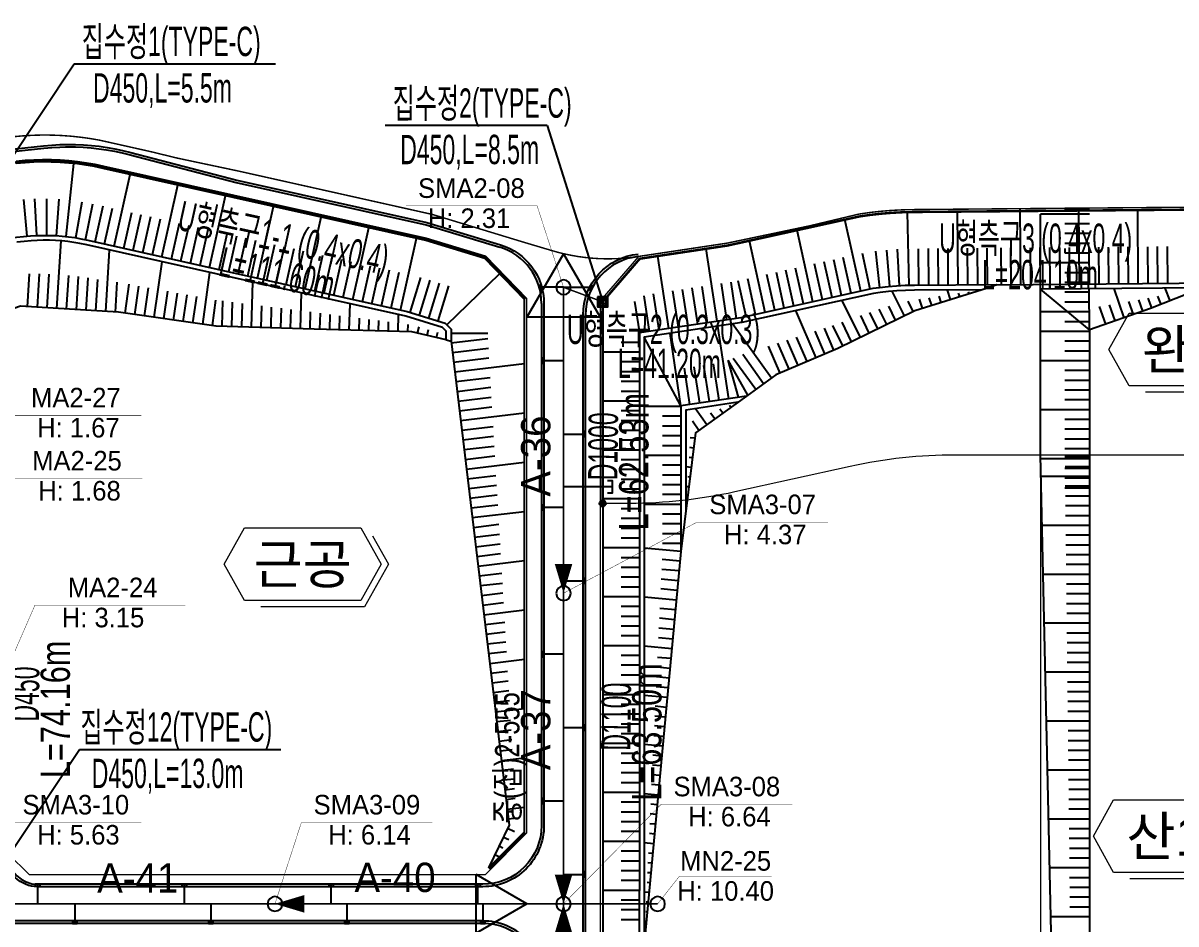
# Model space of a CAD drawing. Extents: x 230860 to 235519, y 342878 to 344985.
# Drawn here: x 232454.9 to 232690.6, y 344217.7 to 344401.9 of the extents above; entities that cross this region are included whole.
import ezdxf
from ezdxf.enums import TextEntityAlignment as Align

# ---------------------------------------------------------------- set-up
doc = ezdxf.new("R2010")
doc.units = 0
doc.linetypes.add('PHANTOM2', pattern=[1.25, 0.625, -0.125, 0.125, -0.125, 0.125, -0.125])
for name, color, linetype in [('##L형측구', 8, 'Continuous'), ('##보도', 3, 'Continuous'), ('#00_구역계_금회 변경(210413)', 1, 'Continuous'), ('CE-SLOP-FILL', 9, 'Continuous'), ('MN info M1', 2, 'Continuous'), ('storm_2호 우수받이', 1, 'Continuous'), ('storm_arrow', 7, 'Continuous'), ('storm_MH', 2, 'Continuous'), ('storm_pipe dia_length', 7, 'Continuous'), ('storm_pipe text', 1, 'Continuous'), ('storm_U형측구', 130, 'Continuous'), ('storm_블록연결관', 1, 'Continuous'), ('storm_집수정', 4, 'Continuous'), ('도로시종점', 1, 'Continuous'), ('맨홀지시선', 7, 'Continuous'), ('블록맨홀', 1, 'Continuous')]:
    doc.layers.add(name, color=color, linetype=linetype)
for name, color, linetype, lineweight in [('00_도로_계획선', 7, 'Continuous', 0), ('0_도로명', 7, 'Continuous', 0), ('0_획지경계선', 8, 'Continuous', 5), ('storm_pipe', 160, 'Continuous', 30), ('블럭명', 7, 'Continuous', 0)]:
    doc.layers.add(name, color=color, linetype=linetype, lineweight=lineweight)
doc.styles.get("Standard").update_dxf_attribs({"font": 'Dotum.TTF'})
doc.styles.add('돋움체', font='DotumChe.TTF')
doc.styles.add('스타일1', font='H2HDRM.TTF')
doc.linetypes.add('XUC', pattern='A,0.4,-0.15,["U <",돋움체,S=0.1,R=0,X=-0.1,Y=-0.05],-0.05', length=0.6)

# ---------------------------------------------------------------- blocks, each defined once
blk = doc.blocks.new('집수정')
at = {"layer": 'storm_집수정', "color": 7}
for p, q in [((244926.13, 275597.31), (244923.78, 275599.12)), ((244925.87, 275599.39), (244924.05, 275597.04))]:
    blk.add_line(p, q, dxfattribs=at)
for points in [[(244924.05, 275597.04), (244926.13, 275597.31), (244925.87, 275599.39), (244923.78, 275599.12)], [(244924.31, 275597.37), (244925.8, 275597.57), (244925.61, 275599.05), (244924.12, 275598.86)]]:
    blk.add_lwpolyline(points, close=True, dxfattribs=at)
blk = doc.blocks.new('1')
at = {"layer": 'storm_MH', "flags": 128}
blk.add_lwpolyline([(-0.75, 0, 1), (0.75, 0, 1)], format="xyb", close=True, dxfattribs=at)

msp = doc.modelspace()

# ---------------------------------------------------------------- hatches: boundary and pattern name
at = {"layer": 'storm_U형측구', "linetype": 'XUC', "ltscale": 22}
h = msp.add_hatch(color=256, dxfattribs=at)
edge = h.paths.add_edge_path()
edge.add_arc((232573.401, 344303.691), 0.644, 0, 360)

# ---------------------------------------------------------------- linework, layer by layer
at = {"layer": '##L형측구'}
for points in [[(232384.809, 344368.839), (232459.086, 344376.788), (232460.788, 344376.942), (232462.405, 344377.035), (232463.549, 344377.062), (232464.023, 344377.074), (232465.64, 344377.06), (232467.258, 344376.992), (232468.873, 344376.872), (232470.48, 344376.698), (232472.083, 344376.471), (232473.68, 344376.191), (232475.262, 344375.86), (232476.92, 344375.454), (232498.614, 344369.775), (232537.455, 344361.094), (232552.522, 344356.535, -0.3305365), (232561.401, 344344.571), (232561.401, 344237.845, -0.4142136), (232548.901, 344225.345), (232457.901, 344225.345, -0.4142136), (232451.401, 344231.845)], [(232915.426, 344112.708, -0.3811646), (232914.251, 344108.199), (232913.091, 344107.427, -0.3178372), (232909.051, 344107.54, 0.3757819), (232889.022, 344106.028, -0.2012258), (232877.252, 344101.091), (232864.815, 344101.091), (232849.526, 344099.341), (232621.29, 344099.341), (232606.036, 344101.091), (232601.651, 344101.091, -0.4142136), (232571.151, 344131.591), (232571.151, 344135.975), (232569.401, 344151.229), (232569.401, 344342.217, -0.3855372), (232580.667, 344354.656, -0.3855372)]]:
    msp.add_lwpolyline(points, format="xyb", dxfattribs=at)
msp.add_lwpolyline([(232531.151, 344102.341, 0.4142136), (232559.651, 344130.841), (232559.651, 344135.975), (232561.401, 344151.229), (232561.401, 344205.845, 0.4142136), (232548.901, 344218.345), (232270.911, 344218.345, 0.4142136), (232258.411, 344205.845), (232258.411, 344117.841, 0.4142136), (232273.911, 344102.341)], format="xyb", close=True, dxfattribs=at)
at = {"layer": '##보도', "color": 8}
for points in [[(232384.867, 344368.342), (232459.136, 344376.291), (232460.825, 344376.443), (232462.425, 344376.535), (232463.561, 344376.562), (232464.027, 344376.574), (232465.628, 344376.56), (232467.229, 344376.493), (232468.827, 344376.374), (232470.418, 344376.201), (232472.005, 344375.977), (232473.585, 344375.7), (232475.152, 344375.372), (232476.797, 344374.969), (232498.496, 344369.289), (232537.328, 344360.611), (232552.377, 344356.056)], [(232569.901, 344151.258), (232569.901, 344342.217)]]:
    msp.add_lwpolyline(points, dxfattribs=at)
for points in [[(232560.901, 344344.571, 0.3305365), (232552.377, 344356.056)], [(232580.716, 344354.158, 0.3855372), (232569.901, 344342.217)], [(232560.901, 344344.571), (232560.901, 344237.845, -0.4142136), (232548.901, 344225.845), (232457.901, 344225.845)], [(232560.901, 344151.258), (232560.901, 344205.845, 0.4142136), (232548.901, 344217.845), (232270.911, 344217.845, 0.4142136), (232258.911, 344205.845), (232258.911, 344117.841, 0.4142136), (232273.911, 344102.841), (232531.151, 344102.841)]]:
    msp.add_lwpolyline(points, format="xyb", dxfattribs=at)
msp.add_arc((232457.901, 344231.845), 6, 180, 270, dxfattribs=at)
at = {"layer": '#00_구역계_금회 변경(210413)', "linetype": 'PHANTOM2', "ltscale": 20, "const_width": 0.3, "flags": 128}
msp.add_lwpolyline([(232023.898, 344289.364), (232030.531, 344289.026), (232043.601, 344288.138), (232080.14, 344285.346), (232097.92, 344284.293), (232117.754, 344282.993), (232125.614, 344282.399), (232137.55, 344281.631), (232157.734, 344280.228), (232177.728, 344278.951), (232198.023, 344277.905), (232218.42, 344278.857), (232233.264, 344282.106), (232245.282, 344286.376), (232249.795, 344288.107), (232254.246, 344289.994), (232258.628, 344292.034), (232262.937, 344294.225), (232267.168, 344296.565), (232271.314, 344299.05), (232275.372, 344301.678), (232279.336, 344304.445), (232283.201, 344307.347), (232286.964, 344310.383), (232290.618, 344313.547), (232294.161, 344316.836), (232297.587, 344320.246), (232313.67, 344336.818), (232316.517, 344339.652), (232319.461, 344342.385), (232322.497, 344345.015), (232325.623, 344347.537), (232328.835, 344349.95), (232332.128, 344352.249), (232335.499, 344354.434), (232338.943, 344356.5), (232342.458, 344358.445), (232346.037, 344360.267), (232349.678, 344361.964), (232353.376, 344363.533), (232357.125, 344364.974), (232360.922, 344366.284), (232364.763, 344367.461), (232368.642, 344368.504), (232372.554, 344369.412), (232376.496, 344370.184), (232380.463, 344370.818), (232384.449, 344371.315), (232452.997, 344378.651), (232454.948, 344378.828), (232456.904, 344378.941), (232458.862, 344378.99), (232460.821, 344378.975), (232462.779, 344378.896), (232464.733, 344378.753), (232466.681, 344378.546), (232468.621, 344378.276), (232470.552, 344377.943), (232479.652, 344375.902), (232481.041, 344375.59), (232483.596, 344374.968), (232486.45, 344374.273), (232495.009, 344372.461), (232499.081, 344371.599), (232538.644, 344362.748), (232557.298, 344357.07), (232563.106, 344355.345), (232564.403, 344354.983), (232565.712, 344354.665), (232567.03, 344354.392), (232568.357, 344354.162), (232569.691, 344353.978), (232571.031, 344353.839), (232572.374, 344353.745), (232573.72, 344353.696), (232575.067, 344353.693), (232576.413, 344353.734), (232577.757, 344353.822), (232579.097, 344353.954), (232580.432, 344354.131), (232598.835, 344356.893), (232598.835, 344356.893), (232615.69, 344360.429), (232622.221, 344361.986), (232625.865, 344362.855), (232625.865, 344362.855), (232628.057, 344363.164), (232630.257, 344363.409), (232632.463, 344363.589), (232634.674, 344363.704), (232636.887, 344363.755), (232727.023, 344364.533), (232729.387, 344364.517), (232731.749, 344364.427), (232751.97, 344362.95), (232759.941, 344362.231), (232763.82, 344361.752), (232765.63, 344361.529), (232770.755, 344360.805), (232775.792, 344360.018), (232783.656, 344358.526), (232791.466, 344356.778), (232799.216, 344354.778), (232806.896, 344352.526), (232814.499, 344350.026), (232822.017, 344347.28), (232829.441, 344344.291), (232836.764, 344341.061), (232843.979, 344337.596), (232889.108, 344314.57), (232889.481, 344309.391), (232881.341, 344266.254), (232877.499, 344246.611), (232874.945, 344232.517), (232874.271, 344218.268), (232875.134, 344209.776), (232882.429, 344185.035), (232895.612, 344149.82), (232922.066, 344102.477), (232926.514, 344094.161), (232980.514, 344014.161), (233008.876, 343976.936), (233012.741, 343966.88), (233016.145, 343887.735), (233019.822, 343868.381), (233044.8, 343774.592), (233048.514, 343693.67), (233049.441, 343688.235), (233067.194, 343632.173), (233067.437, 343629.126), (233063.809, 343533.354), (233064.439, 343522.175), (233066.65, 343513.19), (233069.773, 343505.386), (233076.074, 343497.513), (233086.501, 343489.662), (233097.943, 343482.445), (233107.682, 343477.119), (233111.504, 343458.117), (233108.754, 343456.627), (233108.754, 343456.627), (233101.78, 343447.36), (233096.55, 343445.52), (233091.07, 343439.83), (233084.14, 343428.36), (233080.25, 343421.92), (233079.96, 343405.11), (233076.11, 343391.99), (233061.15, 343374.45), (233058.66, 343365.76), (233054.631, 343358.506), (233052.7, 343355.03), (233049.51, 343341.3), (233049.77, 343339.48), (233030.245, 343335.193), (232974.33, 343277.97), (232971.95, 343277.48), (232966.13, 343276.28), (232965.81, 343276.07), (232937.137, 343257.61), (232818.11, 343134.97), (232811.86, 343128.78), (232723.615, 343039.09), (232720.48, 343029.84), (232714.93, 343028.2), (232708.85, 343027.68), (232702.89, 343025.34), (232684.48, 343022.24), (232675.86, 343014.96), (232656.64, 343016.47), (232650.39, 343016.96), (232638.289, 343018.529), (232634.217, 343019.058), (232632.486, 343019.083), (232506.755, 343150.979), (232371.045, 343280.518), (232230.117, 343412.802), (232224.857, 343417.715), (232195.632, 343445.009), (232179.037, 343460.762), (232168.555, 343473.181), (232153.897, 343495.289), (232142.471, 343517.128), (232140.188, 343522.455), (232136.055, 343538.551), (232135.467, 343554.863), (232135.387, 343561.34), (232135.248, 343572.67), (232136.365, 343598.107), (232151.049, 343812.635), (232150.562, 343932.138), (232150.55, 343933.659), (232150.434, 343938.657), (232150.199, 343943.652), (232149.845, 343948.639), (232149.373, 343953.617), (232148.782, 343958.582), (232148.073, 343963.531), (232147.246, 343968.462), (232146.302, 343973.373), (232145.242, 343978.259), (232144.066, 343983.118), (232142.774, 343987.949), (232141.367, 343992.747), (232139.847, 343997.51), (232138.214, 344002.236), (232136.469, 344006.921), (232134.612, 344011.564), (232132.646, 344016.161), (232130.571, 344020.71), (232128.388, 344025.208), (232126.099, 344029.654), (232123.704, 344034.043), (232121.206, 344038.374), (232118.605, 344042.644), (232115.903, 344046.851), (232091.852, 344083.341), (232067.899, 344083.341), (232034.824, 344133.522), (232018.39, 344158.455), (232018.044, 344158.981), (232015.314, 344163.17), (232012.618, 344167.381), (232009.957, 344171.614), (232007.331, 344175.868), (232004.739, 344180.144), (232002.183, 344184.442), (231999.662, 344188.759), (231997.177, 344193.098), (231994.727, 344197.457), (231992.313, 344201.835), (231989.935, 344206.234), (231988.663, 344208.633), (231980.325, 344221.579), (231979.44, 344223.353), (231977.24, 344227.856), (231975.075, 344232.377), (231972.948, 344236.916), (231970.858, 344241.471), (231968.806, 344246.044), (231966.791, 344250.634), (231964.813, 344255.24), (231962.874, 344259.861), (231960.973, 344264.499), (231959.109, 344269.152), (231957.284, 344273.821), (231955.497, 344278.503), (231955.072, 344279.647), (231953.749, 344283.201), (231952.039, 344287.912), (231951.662, 344288.978), (231952.635, 344288.989), (231960.846, 344288.871), (231961.863, 344288.878), (231968.729, 344288.926), (231974.518, 344289.119), (231985.163, 344289.397), (231990.881, 344289.479), (232002.63, 344289.477), (232002.63, 344289.477), (232010.957, 344289.395), (232021.545, 344289.37)], close=True, dxfattribs=at)
at = {"layer": '00_도로_계획선', "linetype": 'Continuous'}
for points in [[(232549.549, 344354.205), (232537.367, 344357.918), (232497.99, 344366.719), (232471.419, 344372.659), (232469.621, 344373.03), (232467.851, 344373.335), (232466.072, 344373.583), (232464.286, 344373.772), (232462.496, 344373.903), (232460.701, 344373.976), (232458.905, 344373.99), (232457.111, 344373.945), (232455.318, 344373.841), (232453.489, 344373.675)], [(232580.731, 344354.176), (232598.835, 344356.893), (232598.835, 344356.893), (232615.69, 344360.429), (232622.221, 344361.986), (232625.865, 344362.855), (232625.865, 344362.855), (232628.057, 344363.164), (232630.257, 344363.409), (232632.463, 344363.589), (232634.674, 344363.704), (232636.887, 344363.755), (232727.023, 344364.533)], [(232549.549, 344354.205), (232557.901, 344345.588)], [(232557.901, 344236.33), (232557.901, 344345.588)], [(232572.901, 344345.083), (232572.901, 344303.691)], [(232572.901, 344303.731), (232572.901, 344239.952)], [(232572.901, 344239.952), (232572.901, 344151.429)], [(232557.901, 344236.33), (232549.416, 344227.845)], [(232451.901, 344232.088), (232456.144, 344227.845)], [(232456.144, 344227.845), (232549.416, 344227.845)]]:
    msp.add_lwpolyline(points, dxfattribs=at)
at = {"layer": '00_도로_계획선'}
msp.add_lwpolyline([(232580.731, 344354.176), (232572.901, 344345.083)], dxfattribs=at)
at = {"layer": '00_도로_계획선', "linetype": 'Continuous'}
msp.add_lwpolyline([(232816.937, 344285.158), (232777.47, 344304.447, 0.1141421), (232737.951, 344313.587), (232645.532, 344313.587, 0.0543268), (232623.992, 344311.24), (232600.41, 344306.039, -0.0543268), (232578.871, 344303.691), (232572.901, 344303.691)], format="xyb", dxfattribs=at)
at = {"layer": '0_획지경계선'}
msp.add_lwpolyline([(232662.901, 344313.587), (232662.901, 344102.841)], dxfattribs=at)
at = {"layer": 'CE-SLOP-FILL', "color": 8}
for p, q in [((232463.734, 344358.244), (232465.32, 344373.16)), ((232473.538, 344356.302), (232476.81, 344370.941)), ((232483.297, 344354.121), (232486.569, 344368.76)), ((232455.749, 344358.317), (232455.072, 344365.786)), ((232457.744, 344358.455), (232457.312, 344365.943)), ((232459.744, 344358.483), (232459.801, 344365.982)), ((232461.742, 344358.417), (232462.29, 344365.897)), ((232465.716, 344357.974), (232466.99, 344365.365)), ((232493.056, 344351.94), (232496.329, 344366.579)), ((232467.681, 344357.603), (232469.197, 344364.948)), ((232469.634, 344357.175), (232471.27, 344364.494)), ((232471.586, 344356.739), (232473.222, 344364.058)), ((232475.49, 344355.866), (232477.126, 344363.186)), ((232502.816, 344349.758), (232506.088, 344364.397)), ((232636.061, 344348.232), (232635.716, 344363.228)), ((232646.061, 344348.334), (232645.931, 344363.333)), ((232658.902, 344348.444), (232658.768, 344363.944)), ((232672.901, 344363.98), (232667.901, 344363.98)), ((232670.901, 344348.548), (232670.767, 344364.047)), ((232682.901, 344348.652), (232682.771, 344363.651)), ((232477.442, 344355.43), (232479.078, 344362.749)), ((232479.394, 344354.994), (232481.03, 344362.313)), ((232481.345, 344354.557), (232482.981, 344361.877)), ((232485.249, 344353.685), (232486.885, 344361.004)), ((232512.575, 344347.577), (232515.847, 344362.216)), ((232626.153, 344347.046), (232622.923, 344361.694)), ((232672.901, 344362.841), (232662.901, 344362.841)), ((232672.901, 344360.841), (232667.901, 344360.841)), ((232487.201, 344353.249), (232488.837, 344360.568)), ((232489.153, 344352.812), (232490.789, 344360.132)), ((232491.105, 344352.376), (232492.741, 344359.695)), ((232495.008, 344351.503), (232496.644, 344358.823)), ((232496.96, 344351.067), (232498.596, 344358.387)), ((232522.334, 344345.396), (232525.606, 344360.034)), ((232616.388, 344344.892), (232613.157, 344359.54)), ((232672.901, 344358.841), (232667.901, 344358.841)), ((232461.826, 344343.537), (232462.677, 344357.346)), ((232498.912, 344350.631), (232500.548, 344357.95)), ((232500.864, 344350.195), (232502.5, 344357.514)), ((232504.768, 344349.322), (232506.404, 344356.641)), ((232506.719, 344348.886), (232508.355, 344356.205)), ((232532.093, 344343.214), (232535.365, 344357.853)), ((232606.623, 344342.738), (232603.392, 344357.386)), ((232652.06, 344348.385), (232651.996, 344355.885)), ((232654.902, 344348.41), (232654.837, 344355.91)), ((232656.902, 344348.427), (232656.837, 344355.927)), ((232660.901, 344348.462), (232660.837, 344355.961)), ((232662.901, 344348.479), (232662.837, 344355.979)), ((232664.901, 344348.496), (232664.837, 344355.996)), ((232666.901, 344348.513), (232666.837, 344356.013)), ((232672.901, 344356.841), (232667.901, 344356.841)), ((232668.901, 344348.531), (232668.836, 344356.03)), ((232672.901, 344348.565), (232672.836, 344356.065)), ((232674.901, 344348.583), (232674.836, 344356.082)), ((232676.901, 344348.6), (232676.836, 344356.1)), ((232678.901, 344348.617), (232678.836, 344356.117)), ((232680.901, 344348.634), (232680.836, 344356.134)), ((232684.901, 344348.669), (232684.836, 344356.169)), ((232686.901, 344348.686), (232686.836, 344356.186)), ((232688.9, 344348.703), (232688.836, 344356.203)), ((232471.807, 344342.922), (232472.582, 344355.491)), ((232508.671, 344348.45), (232510.307, 344355.769)), ((232510.623, 344348.013), (232512.259, 344355.333)), ((232514.527, 344347.141), (232516.163, 344354.46)), ((232516.479, 344346.704), (232518.115, 344354.024)), ((232518.43, 344346.268), (232520.066, 344353.587)), ((232586.907, 344339.429), (232584.681, 344354.263)), ((232596.797, 344340.913), (232594.57, 344355.747)), ((232624.2, 344346.615), (232622.585, 344353.939)), ((232628.106, 344347.477), (232626.491, 344354.801)), ((232630.08, 344347.793), (232629.25, 344355.247)), ((232632.069, 344348.005), (232631.459, 344355.48)), ((232634.063, 344348.151), (232633.674, 344355.641)), ((232638.061, 344348.265), (232637.996, 344355.764)), ((232640.061, 344348.282), (232639.996, 344355.782)), ((232642.061, 344348.299), (232641.996, 344355.799)), ((232644.061, 344348.316), (232643.996, 344355.816)), ((232648.061, 344348.351), (232647.996, 344355.851)), ((232650.061, 344348.368), (232649.996, 344355.868)), ((232672.901, 344354.841), (232667.901, 344354.841)), ((232481.73, 344341.732), (232483.327, 344353.09)), ((232520.382, 344345.832), (232522.018, 344353.151)), ((232524.286, 344344.959), (232525.922, 344352.279)), ((232526.238, 344344.523), (232527.874, 344351.842)), ((232528.19, 344344.087), (232529.826, 344351.406)), ((232612.482, 344344.031), (232610.867, 344351.355)), ((232614.435, 344344.461), (232612.82, 344351.785)), ((232618.341, 344345.323), (232616.726, 344352.647)), ((232620.294, 344345.754), (232618.679, 344353.078)), ((232622.247, 344346.184), (232620.632, 344353.508)), ((232672.901, 344352.841), (232662.901, 344352.841)), ((232455.838, 344343.906), (232456.253, 344350.649)), ((232457.834, 344343.783), (232458.256, 344350.631)), ((232459.83, 344343.66), (232460.255, 344350.562)), ((232463.822, 344343.414), (232464.245, 344350.267)), ((232465.819, 344343.291), (232466.235, 344350.043)), ((232467.815, 344343.168), (232468.222, 344349.772)), ((232469.811, 344343.045), (232470.208, 344349.489)), ((232473.804, 344342.799), (232474.181, 344348.924)), ((232491.633, 344340.34), (232493.118, 344350.901)), ((232501.602, 344339.732), (232501.881, 344348.943)), ((232530.141, 344343.65), (232531.777, 344350.97)), ((232534.032, 344342.73), (232536.219, 344349.904)), ((232535.946, 344342.147), (232538.132, 344349.321)), ((232541.554, 344340.183), (232552.324, 344350.623)), ((232600.752, 344341.507), (232599.639, 344348.924)), ((232602.717, 344341.877), (232601.101, 344349.201)), ((232604.67, 344342.307), (232603.054, 344349.631)), ((232608.576, 344343.169), (232606.96, 344350.493)), ((232610.529, 344343.6), (232608.914, 344350.924)), ((232672.901, 344350.841), (232667.901, 344350.841)), ((232672.901, 344348.841), (232667.901, 344348.841)), ((232475.789, 344342.568), (232476.621, 344348.485)), ((232477.769, 344342.289), (232478.59, 344348.127)), ((232479.75, 344342.011), (232480.56, 344347.769)), ((232483.711, 344341.454), (232484.498, 344347.053)), ((232485.691, 344341.175), (232486.468, 344346.695)), ((232511.598, 344339.43), (232511.818, 344346.721)), ((232537.859, 344341.564), (232540.045, 344348.738)), ((232539.772, 344340.981), (232541.958, 344348.155)), ((232584.93, 344339.132), (232583.816, 344346.549)), ((232588.885, 344339.726), (232587.772, 344347.143)), ((232590.863, 344340.023), (232589.75, 344347.44)), ((232592.841, 344340.32), (232591.728, 344347.737)), ((232594.819, 344340.617), (232593.706, 344348.034)), ((232598.775, 344341.21), (232597.661, 344348.627)), ((232635.069, 344342.044), (232632.613, 344347.046)), ((232644.48, 344345.363), (232643.87, 344347.315)), ((232646.389, 344345.959), (232646.174, 344346.646)), ((232648.298, 344346.555), (232648.174, 344346.953)), ((232650.207, 344347.151), (232650.173, 344347.26)), ((232672.901, 344346.841), (232667.901, 344346.841)), ((232680.023, 344341.659), (232677.959, 344347.609)), ((232689.407, 344345.109), (232688.383, 344347.699)), ((232487.672, 344340.897), (232488.437, 344346.337)), ((232489.652, 344340.618), (232490.406, 344345.979)), ((232493.613, 344340.061), (232494.345, 344345.263)), ((232495.605, 344339.913), (232495.762, 344345.094)), ((232497.604, 344339.853), (232497.755, 344344.842)), ((232499.603, 344339.792), (232499.748, 344344.59)), ((232521.593, 344339.13), (232521.753, 344344.501)), ((232580.974, 344338.539), (232580.006, 344344.991)), ((232582.952, 344338.836), (232581.856, 344346.139)), ((232626.093, 344337.637), (232622.384, 344345.191)), ((232636.864, 344342.925), (232635.818, 344345.056)), ((232638.753, 344343.574), (232638.177, 344345.417)), ((232640.662, 344344.17), (232640.176, 344345.724)), ((232642.571, 344344.767), (232642.176, 344346.032)), ((232672.901, 344344.841), (232667.901, 344344.841)), ((232678.134, 344341.004), (232676.991, 344344.297)), ((232681.913, 344342.315), (232680.991, 344344.971)), ((232683.803, 344342.97), (232682.992, 344345.308)), ((232685.687, 344343.638), (232684.891, 344345.65)), ((232687.547, 344344.374), (232686.893, 344346.027)), ((232503.601, 344339.671), (232503.735, 344344.085)), ((232505.601, 344339.611), (232505.728, 344343.833)), ((232507.6, 344339.55), (232507.721, 344343.58)), ((232509.599, 344339.49), (232509.715, 344343.328)), ((232513.597, 344339.369), (232513.701, 344342.823)), ((232515.596, 344339.309), (232515.693, 344342.571)), ((232517.595, 344339.25), (232517.687, 344342.319)), ((232519.594, 344339.19), (232519.68, 344342.067)), ((232531.589, 344338.832), (232531.692, 344342.279)), ((232617.01, 344333.462), (232612.897, 344343.098)), ((232627.888, 344338.518), (232626.141, 344342.076)), ((232629.683, 344339.4), (232628.044, 344342.739)), ((232631.479, 344340.281), (232629.947, 344343.401)), ((232633.274, 344341.163), (232631.882, 344343.998)), ((232672.901, 344342.841), (232662.901, 344342.841)), ((232676.244, 344340.348), (232674.991, 344343.96)), ((232523.592, 344339.071), (232523.667, 344341.564)), ((232525.592, 344339.011), (232525.66, 344341.312)), ((232527.591, 344338.952), (232527.653, 344341.06)), ((232529.59, 344338.892), (232529.647, 344340.808)), ((232533.588, 344338.773), (232533.633, 344340.283)), ((232535.557, 344338.482), (232535.854, 344339.76)), ((232599.164, 344325.09), (232596.937, 344339.923)), ((232607.932, 344329.324), (232599.962, 344340.377)), ((232620.689, 344335.032), (232618.78, 344339.504)), ((232622.502, 344335.874), (232620.433, 344340.089)), ((232624.297, 344336.756), (232622.336, 344340.751)), ((232672.901, 344340.841), (232667.901, 344340.841)), ((232537.505, 344338.029), (232537.787, 344339.242)), ((232539.453, 344337.576), (232539.72, 344338.723)), ((232542.401, 344338.526), (232549.901, 344338.526)), ((232542.444, 344336.529), (232549.923, 344337.427)), ((232589.401, 344323.624), (232587.175, 344338.458)), ((232613.331, 344331.892), (232611.126, 344337.057)), ((232615.17, 344332.677), (232613.04, 344337.668)), ((232618.849, 344334.247), (232616.867, 344338.892)), ((232672.901, 344338.841), (232662.901, 344338.841)), ((232672.901, 344338.841), (232667.901, 344338.841)), ((232672.901, 344339.188), (232672.901, 344106.363)), ((232542.683, 344334.543), (232550.042, 344335.427)), ((232580.901, 344336.601), (232577.151, 344336.601)), ((232609.652, 344330.322), (232607.3, 344335.833)), ((232611.491, 344331.107), (232609.213, 344336.445)), ((232672.901, 344336.841), (232667.901, 344336.841)), ((232672.901, 344334.841), (232667.901, 344334.841)), ((232542.921, 344332.557), (232550.161, 344333.427)), ((232580.901, 344334.601), (232573.401, 344334.601)), ((232580.901, 344332.601), (232577.151, 344332.601)), ((232603.066, 344325.815), (232599.082, 344332.942)), ((232601.141, 344325.386), (232599.082, 344332.942)), ((232604.688, 344326.985), (232600.1, 344333.347)), ((232606.31, 344328.154), (232602.024, 344334.099)), ((232672.901, 344332.841), (232662.901, 344332.841)), ((232543.16, 344330.572), (232557.401, 344332.282)), ((232580.901, 344330.601), (232577.151, 344330.601)), ((232591.252, 344323.902), (232590.139, 344331.319)), ((232593.23, 344324.199), (232592.117, 344331.616)), ((232595.208, 344324.496), (232594.095, 344331.913)), ((232597.186, 344324.793), (232596.072, 344332.21)), ((232672.901, 344330.841), (232667.901, 344330.841)), ((232543.398, 344328.586), (232550.4, 344329.427)), ((232580.901, 344328.601), (232577.151, 344328.601)), ((232672.901, 344328.841), (232667.901, 344328.841)), ((232543.637, 344326.6), (232550.519, 344327.427)), ((232543.875, 344324.615), (232550.638, 344325.427)), ((232580.901, 344326.601), (232577.151, 344326.601)), ((232672.901, 344326.841), (232667.901, 344326.841)), ((232544.113, 344322.629), (232550.757, 344323.427)), ((232580.901, 344324.601), (232573.401, 344324.601)), ((232589.401, 344323.496), (232581.901, 344323.496)), ((232594.709, 344319.79), (232592.354, 344323.056)), ((232597.954, 344322.129), (232597.379, 344322.927)), ((232599.576, 344323.299), (232599.302, 344323.679)), ((232672.901, 344324.841), (232667.901, 344324.841)), ((232544.352, 344320.643), (232557.401, 344322.21)), ((232580.901, 344322.601), (232577.151, 344322.601)), ((232580.901, 344320.601), (232577.151, 344320.601)), ((232589.401, 344321.496), (232585.651, 344321.496)), ((232596.332, 344320.96), (232595.455, 344322.175)), ((232672.901, 344322.841), (232662.901, 344322.841)), ((232672.901, 344320.841), (232667.901, 344320.841)), ((232544.59, 344318.657), (232550.996, 344319.426)), ((232580.901, 344318.601), (232577.151, 344318.601)), ((232589.401, 344319.496), (232585.651, 344319.496)), ((232593.087, 344318.62), (232591.744, 344320.483)), ((232672.901, 344318.841), (232667.901, 344318.841)), ((232544.829, 344316.672), (232551.115, 344317.426)), ((232580.901, 344316.601), (232577.151, 344316.601)), ((232589.401, 344317.496), (232585.651, 344317.496)), ((232592.221, 344317.004), (232591.311, 344317.115)), ((232672.901, 344316.841), (232667.901, 344316.841)), ((232545.067, 344314.686), (232551.234, 344315.426)), ((232580.901, 344314.601), (232573.401, 344314.601)), ((232589.401, 344313.496), (232581.901, 344313.496)), ((232589.401, 344315.496), (232585.651, 344315.496)), ((232591.979, 344315.018), (232591.19, 344315.114)), ((232672.901, 344314.841), (232667.901, 344314.841)), ((232545.306, 344312.7), (232551.353, 344313.426)), ((232545.544, 344310.714), (232557.401, 344312.138)), ((232580.901, 344312.601), (232577.151, 344312.601)), ((232589.401, 344311.496), (232585.651, 344311.496)), ((232591.495, 344311.048), (232590.401, 344311.181)), ((232591.737, 344313.033), (232591.069, 344313.114)), ((232672.901, 344312.841), (232662.901, 344312.841)), ((232672.901, 344313.188), (232667.905, 344313.188)), ((232672.901, 344311.188), (232667.928, 344311.188)), ((232545.783, 344308.729), (232551.592, 344309.426)), ((232580.901, 344310.601), (232577.151, 344310.601)), ((232589.401, 344309.496), (232585.651, 344309.496)), ((232591.253, 344309.062), (232590.827, 344309.114)), ((232672.901, 344309.188), (232662.999, 344309.188)), ((232672.901, 344310.841), (232667.901, 344310.841)), ((232672.901, 344308.841), (232667.901, 344308.841)), ((232546.021, 344306.743), (232551.711, 344307.426)), ((232580.901, 344308.601), (232577.151, 344308.601)), ((232580.901, 344306.601), (232577.151, 344306.601)), ((232589.401, 344307.496), (232585.651, 344307.496)), ((232591.011, 344307.077), (232590.706, 344307.114)), ((232672.901, 344306.841), (232667.901, 344306.841)), ((232672.901, 344307.188), (232667.972, 344307.188)), ((232546.259, 344304.757), (232551.83, 344305.426)), ((232580.901, 344304.601), (232573.401, 344304.601)), ((232589.401, 344305.496), (232585.651, 344305.496)), ((232590.769, 344305.092), (232590.585, 344305.114)), ((232672.901, 344305.188), (232667.995, 344305.188)), ((232546.498, 344302.771), (232551.949, 344303.426)), ((232546.736, 344300.786), (232557.401, 344302.066)), ((232580.901, 344302.601), (232577.151, 344302.601)), ((232589.401, 344303.496), (232581.901, 344303.496)), ((232590.527, 344303.106), (232590.464, 344303.114)), ((232672.901, 344303.188), (232668.017, 344303.188)), ((232546.975, 344298.8), (232552.188, 344299.426)), ((232580.901, 344300.601), (232577.151, 344300.601)), ((232589.401, 344301.496), (232585.651, 344301.496)), ((232589.401, 344299.496), (232585.651, 344299.496)), ((232672.901, 344301.188), (232668.039, 344301.188)), ((232547.213, 344296.814), (232552.307, 344297.426)), ((232580.901, 344298.601), (232577.151, 344298.601)), ((232589.401, 344297.496), (232585.651, 344297.496)), ((232672.901, 344299.188), (232663.222, 344299.188)), ((232672.901, 344297.188), (232668.084, 344297.188)), ((232547.452, 344294.829), (232552.426, 344295.426)), ((232580.901, 344296.601), (232577.151, 344296.601)), ((232589.401, 344295.496), (232585.651, 344295.496)), ((232672.901, 344295.188), (232668.106, 344295.188)), ((232547.69, 344292.843), (232552.546, 344293.426)), ((232580.901, 344294.601), (232573.401, 344294.601)), ((232580.901, 344292.601), (232577.151, 344292.601)), ((232589.401, 344293.868), (232581.901, 344294.572)), ((232672.901, 344293.188), (232668.129, 344293.188)), ((232547.928, 344290.857), (232557.401, 344291.994)), ((232580.901, 344290.601), (232577.151, 344290.601)), ((232589.027, 344289.885), (232585.464, 344290.22)), ((232589.214, 344291.877), (232585.558, 344292.22)), ((232672.901, 344291.188), (232668.151, 344291.188)), ((232548.167, 344288.871), (232552.784, 344289.426)), ((232580.901, 344288.601), (232577.151, 344288.601)), ((232588.84, 344287.894), (232585.371, 344288.22)), ((232672.901, 344289.188), (232663.445, 344289.188)), ((232548.405, 344286.886), (232552.903, 344287.426)), ((232548.644, 344284.9), (232553.022, 344285.426)), ((232580.901, 344286.601), (232577.151, 344286.601)), ((232588.653, 344285.903), (232585.277, 344286.22)), ((232672.901, 344287.188), (232668.195, 344287.188)), ((232672.901, 344285.188), (232668.218, 344285.188)), ((232548.882, 344282.914), (232553.142, 344283.426)), ((232580.901, 344284.601), (232573.401, 344284.601)), ((232588.466, 344283.912), (232581.901, 344284.528)), ((232672.901, 344283.188), (232668.24, 344283.188)), ((232549.121, 344280.928), (232557.401, 344281.923)), ((232580.901, 344282.601), (232577.151, 344282.601)), ((232580.901, 344280.601), (232577.151, 344280.601)), ((232588.279, 344281.92), (232585.09, 344282.22)), ((232672.901, 344281.188), (232668.262, 344281.188)), ((232549.359, 344278.943), (232553.38, 344279.425)), ((232580.901, 344278.601), (232577.151, 344278.601)), ((232587.906, 344277.938), (232584.903, 344278.22)), ((232588.093, 344279.929), (232584.997, 344280.22)), ((232672.901, 344279.188), (232663.668, 344279.188)), ((232549.598, 344276.957), (232553.499, 344277.425)), ((232580.901, 344276.601), (232577.151, 344276.601)), ((232587.719, 344275.947), (232584.81, 344276.22)), ((232672.901, 344277.188), (232668.307, 344277.188)), ((232549.836, 344274.971), (232553.618, 344275.425)), ((232550.074, 344272.985), (232553.738, 344273.425)), ((232580.901, 344274.601), (232573.401, 344274.601)), ((232587.532, 344273.956), (232581.901, 344274.484)), ((232672.901, 344275.188), (232668.329, 344275.188)), ((232550.313, 344271), (232557.401, 344271.851)), ((232580.901, 344272.601), (232577.151, 344272.601)), ((232587.345, 344271.964), (232584.623, 344272.22)), ((232672.901, 344273.188), (232668.352, 344273.188)), ((232672.901, 344271.188), (232668.374, 344271.188)), ((232550.551, 344269.014), (232553.976, 344269.425)), ((232580.901, 344270.601), (232577.151, 344270.601)), ((232587.158, 344269.973), (232584.529, 344270.22)), ((232672.901, 344269.188), (232663.891, 344269.188)), ((232550.79, 344267.028), (232554.095, 344267.425)), ((232580.901, 344268.601), (232577.151, 344268.601)), ((232580.901, 344266.601), (232577.151, 344266.601)), ((232586.971, 344267.982), (232584.436, 344268.22)), ((232672.901, 344267.188), (232668.418, 344267.188)), ((232551.028, 344265.042), (232554.215, 344265.425)), ((232580.901, 344264.601), (232573.401, 344264.601)), ((232586.597, 344263.999), (232581.901, 344264.44)), ((232586.784, 344265.991), (232584.343, 344266.22)), ((232672.901, 344265.188), (232668.441, 344265.188)), ((232551.267, 344263.057), (232554.334, 344263.425)), ((232551.505, 344261.071), (232557.401, 344261.779)), ((232580.901, 344262.601), (232577.151, 344262.601)), ((232586.41, 344262.008), (232584.156, 344262.22)), ((232672.901, 344263.188), (232668.463, 344263.188)), ((232551.743, 344259.085), (232554.572, 344259.425)), ((232580.901, 344260.601), (232577.151, 344260.601)), ((232586.223, 344260.017), (232584.062, 344260.22)), ((232672.901, 344261.188), (232668.485, 344261.188)), ((232551.982, 344257.1), (232554.691, 344257.425)), ((232580.901, 344258.601), (232577.151, 344258.601)), ((232586.036, 344258.026), (232583.969, 344258.22)), ((232672.901, 344259.188), (232664.114, 344259.188)), ((232672.901, 344257.188), (232668.53, 344257.188)), ((232552.22, 344255.114), (232554.811, 344255.425)), ((232580.901, 344254.601), (232573.401, 344254.601)), ((232580.901, 344256.601), (232577.151, 344256.601)), ((232585.85, 344256.034), (232583.875, 344256.22)), ((232672.901, 344255.188), (232668.552, 344255.188)), ((232552.459, 344253.128), (232554.93, 344253.425)), ((232580.901, 344252.601), (232577.151, 344252.601)), ((232585.663, 344254.043), (232581.901, 344254.396)), ((232585.476, 344252.052), (232583.688, 344252.22)), ((232672.901, 344253.188), (232668.575, 344253.188)), ((232552.697, 344251.142), (232557.401, 344251.707)), ((232580.901, 344250.601), (232577.151, 344250.601)), ((232585.289, 344250.061), (232583.595, 344250.22)), ((232672.901, 344251.188), (232668.597, 344251.188)), ((232552.936, 344249.157), (232555.168, 344249.425)), ((232580.901, 344248.601), (232577.151, 344248.601)), ((232585.102, 344248.069), (232583.501, 344248.22)), ((232672.901, 344249.188), (232664.337, 344249.188)), ((232553.174, 344247.171), (232555.288, 344247.425)), ((232553.413, 344245.185), (232555.407, 344245.425)), ((232580.901, 344246.601), (232577.151, 344246.601)), ((232584.915, 344246.078), (232583.408, 344246.22)), ((232672.901, 344247.188), (232668.641, 344247.188)), ((232672.901, 344245.188), (232668.664, 344245.188)), ((232553.651, 344243.199), (232555.526, 344243.425)), ((232580.901, 344244.601), (232573.401, 344244.601)), ((232584.728, 344244.087), (232581.901, 344244.352)), ((232672.901, 344243.188), (232668.686, 344243.188)), ((232553.889, 344241.214), (232557.401, 344241.635)), ((232580.901, 344242.601), (232577.151, 344242.601)), ((232580.901, 344240.601), (232577.151, 344240.601)), ((232584.541, 344242.096), (232583.221, 344242.219)), ((232672.901, 344241.188), (232668.708, 344241.188)), ((232554.128, 344239.228), (232555.764, 344239.424)), ((232580.901, 344238.601), (232577.151, 344238.601)), ((232584.167, 344238.113), (232583.034, 344238.219)), ((232584.354, 344240.104), (232583.128, 344240.219)), ((232672.901, 344239.188), (232664.56, 344239.188)), ((232553.972, 344237.308), (232555.389, 344236.625)), ((232580.901, 344236.601), (232577.151, 344236.601)), ((232583.98, 344236.122), (232582.941, 344236.219)), ((232672.901, 344237.188), (232668.753, 344237.188)), ((232552.237, 344233.704), (232553.023, 344233.325)), ((232553.104, 344235.506), (232554.206, 344234.975)), ((232580.901, 344234.601), (232573.401, 344234.601)), ((232583.793, 344234.131), (232581.901, 344234.308)), ((232672.901, 344235.188), (232668.775, 344235.188)), ((232551.369, 344231.902), (232552.312, 344231.448)), ((232580.901, 344232.601), (232577.151, 344232.601)), ((232583.606, 344232.139), (232582.754, 344232.219)), ((232672.901, 344233.188), (232668.798, 344233.188)), ((232672.901, 344231.188), (232668.82, 344231.188)), ((232550.501, 344230.1), (232550.657, 344230.025)), ((232580.901, 344230.601), (232577.151, 344230.601)), ((232583.42, 344230.148), (232582.66, 344230.219)), ((232672.901, 344229.188), (232664.783, 344229.188)), ((232580.901, 344228.601), (232577.151, 344228.601)), ((232580.901, 344226.601), (232577.151, 344226.601)), ((232583.233, 344228.157), (232582.567, 344228.219)), ((232672.901, 344227.188), (232668.864, 344227.188)), ((232580.901, 344224.601), (232573.401, 344224.601)), ((232582.859, 344224.174), (232581.901, 344224.264)), ((232583.046, 344226.166), (232582.473, 344226.219)), ((232672.901, 344225.188), (232668.887, 344225.188)), ((232580.901, 344222.601), (232577.151, 344222.601)), ((232582.672, 344222.183), (232582.286, 344222.219)), ((232672.901, 344223.188), (232668.909, 344223.188)), ((232580.901, 344220.601), (232577.151, 344220.601)), ((232582.485, 344220.192), (232582.193, 344220.219)), ((232672.901, 344221.188), (232668.931, 344221.188)), ((232580.901, 344218.601), (232577.151, 344218.601)), ((232582.298, 344218.201), (232582.1, 344218.219)), ((232672.901, 344219.188), (232665.006, 344219.188))]:
    msp.add_line(p, q, dxfattribs=at)
for points in [[(232550.072, 344229.209), (232557.401, 344236.537), (232557.401, 344345.386), (232549.28, 344353.764), (232537.239, 344357.434), (232497.881, 344366.231), (232471.314, 344372.17), (232469.528, 344372.538), (232467.774, 344372.841), (232466.011, 344373.086), (232464.242, 344373.274), (232462.467, 344373.404), (232460.689, 344373.476), (232458.91, 344373.489), (232457.131, 344373.445), (232455.355, 344373.342), (232453.538, 344373.178)], [(232662.901, 344363.48), (232636.895, 344363.255), (232634.693, 344363.204), (232632.496, 344363.09), (232630.305, 344362.911), (232628.12, 344362.668), (232625.954, 344362.363), (232598.926, 344356.401), (232580.989, 344353.709), (232573.401, 344344.897), (232573.401, 344239.952), (232573.401, 344151.458)], [(232654.006, 344348.402), (232698.706, 344348.788), (232705.401, 344351.437), (232725.401, 344358.365), (232744.775, 344362.974)], [(232662.901, 344313.587), (232662.901, 344362.841)], [(232451.901, 344357.917), (232453.55, 344358.093), (232455.014, 344358.25), (232456.466, 344358.382), (232457.752, 344358.456), (232459.04, 344358.488), (232460.329, 344358.478), (232461.617, 344358.426), (232462.901, 344358.332), (232464.184, 344358.196), (232465.465, 344358.018), (232466.737, 344357.798), (232468.161, 344357.504), (232494.609, 344351.593), (232533.411, 344342.92), (232541.204, 344340.544), (232542.401, 344339.309), (232542.401, 344336.89), (232554.281, 344237.95), (232550.072, 344229.209)], [(232541.401, 344337.123), (232541.401, 344338.904), (232540.665, 344339.663), (232533.156, 344341.952), (232494.391, 344350.617), (232467.951, 344356.527), (232466.55, 344356.816), (232465.311, 344357.029), (232464.063, 344357.203), (232462.812, 344357.336), (232461.561, 344357.428), (232460.305, 344357.478), (232459.049, 344357.488), (232457.793, 344357.457), (232456.54, 344357.384), (232455.112, 344357.255), (232453.657, 344357.099)], [(232654.006, 344348.402), (232637.132, 344348.257), (232635.255, 344348.213), (232633.496, 344348.122), (232631.745, 344347.979), (232629.997, 344347.784), (232628.62, 344347.59), (232601.658, 344341.643), (232580.901, 344338.528), (232580.901, 344239.952), (232580.901, 344224.601)], [(232650.925, 344347.376), (232637.148, 344347.257), (232635.293, 344347.214), (232633.563, 344347.124), (232631.841, 344346.983), (232630.122, 344346.792), (232628.798, 344346.605), (232601.84, 344340.659), (232581.901, 344337.667), (232581.901, 344239.952), (232581.901, 344213.972)], [(232654.006, 344348.402), (232652.039, 344347.723), (232637.196, 344343.088), (232621.439, 344335.353), (232608.829, 344329.971), (232602.821, 344325.638), (232589.401, 344323.624), (232589.401, 344293.868)], [(232696.122, 344347.766), (232662.901, 344347.479)], [(232672.901, 344339.188), (232662.901, 344347.479)], [(232672.901, 344339.188), (232672.829, 344347.565)], [(232698.706, 344348.788), (232685.401, 344343.525), (232672.901, 344339.188)], [(232541.401, 344337.123), (232534.411, 344338.748), (232514.411, 344339.345), (232494.411, 344339.949), (232474.411, 344342.762), (232454.411, 344343.994), (232451.901, 344343.138)], [(232541.401, 344337.123), (232542.401, 344336.89)], [(232589.401, 344323.624), (232581.901, 344337.667)], [(232602.821, 344325.638), (232592.353, 344318.091), (232589.401, 344293.868)], [(232601.05, 344324.361), (232590.401, 344322.763), (232590.401, 344302.073)], [(232667.59, 344103.341), (232662.901, 344313.587)], [(232589.401, 344293.868), (232580.901, 344203.32)], [(232550.249, 344229.032), (232557.651, 344236.434)], [(232575.22, 344129.685), (232576.138, 344135.223), (232576.401, 344155.379), (232580.901, 344203.32), (232580.901, 344224.601)]]:
    msp.add_lwpolyline(points, dxfattribs=at)
at = {"layer": 'storm_2호 우수받이'}
for p, q in [((232565.401, 344347.867), (232560.439, 344347.867)), ((232565.401, 344347.867), (232571.315, 344347.867)), ((232571.309, 344347.867), (232571.315, 344347.867)), ((232565.401, 344332.867), (232560.901, 344332.867)), ((232565.401, 344317.867), (232569.901, 344317.867)), ((232565.401, 344302.867), (232560.901, 344302.867)), ((232565.401, 344287.867), (232569.901, 344287.867)), ((232565.401, 344272.867), (232560.901, 344272.867)), ((232565.401, 344257.867), (232569.901, 344257.867)), ((232565.401, 344242.867), (232560.901, 344242.867)), ((232565.401, 344227.867), (232569.901, 344227.867)), ((232457.901, 344221.845), (232457.901, 344225.845)), ((232487.901, 344221.845), (232487.901, 344225.845)), ((232517.901, 344221.845), (232517.901, 344225.845)), ((232547.901, 344221.845), (232547.901, 344225.845)), ((232465.504, 344221.845), (232465.504, 344217.845)), ((232493.303, 344221.845), (232493.303, 344217.845)), ((232521.102, 344221.845), (232521.102, 344217.845)), ((232548.901, 344221.845), (232548.901, 344217.845))]:
    msp.add_line(p, q, dxfattribs=at)
for points in [[(232560.332, 344348.235), (232560.716, 344348.347), (232560.996, 344347.387), (232560.612, 344347.275)], [(232571.435, 344348.133), (232571.076, 344348.309), (232570.636, 344347.411), (232570.995, 344347.235)], [(232561.301, 344333.367), (232560.901, 344333.367), (232560.901, 344332.367), (232561.301, 344332.367)], [(232569.901, 344318.367), (232569.501, 344318.367), (232569.501, 344317.367), (232569.901, 344317.367)], [(232561.301, 344303.367), (232560.901, 344303.367), (232560.901, 344302.367), (232561.301, 344302.367)], [(232569.901, 344288.367), (232569.501, 344288.367), (232569.501, 344287.367), (232569.901, 344287.367)], [(232561.301, 344273.367), (232560.901, 344273.367), (232560.901, 344272.367), (232561.301, 344272.367)], [(232569.901, 344258.367), (232569.501, 344258.367), (232569.501, 344257.367), (232569.901, 344257.367)], [(232561.301, 344243.367), (232560.901, 344243.367), (232560.901, 344242.367), (232561.301, 344242.367)], [(232569.901, 344228.367), (232569.501, 344228.367), (232569.501, 344227.367), (232569.901, 344227.367)], [(232457.401, 344225.445), (232458.401, 344225.445), (232458.401, 344225.845), (232457.401, 344225.845)], [(232487.401, 344225.445), (232488.401, 344225.445), (232488.401, 344225.845), (232487.401, 344225.845)], [(232517.401, 344225.445), (232518.401, 344225.445), (232518.401, 344225.845), (232517.401, 344225.845)], [(232547.401, 344225.445), (232548.401, 344225.445), (232548.401, 344225.845), (232547.401, 344225.845)], [(232465.004, 344217.845), (232466.004, 344217.845), (232466.004, 344218.245), (232465.004, 344218.245)], [(232492.803, 344217.845), (232493.803, 344217.845), (232493.803, 344218.245), (232492.803, 344218.245)], [(232520.602, 344217.845), (232521.602, 344217.845), (232521.602, 344218.245), (232520.602, 344218.245)], [(232548.401, 344217.845), (232549.401, 344217.845), (232549.401, 344218.245), (232548.401, 344218.245)]]:
    msp.add_lwpolyline(points, close=True, dxfattribs=at)
at = {"layer": 'storm_arrow'}
for points in [[(232565.401, 344285.341, 0, 3.6, 0), (232565.401, 344291.341, 0, 2.977, 0)], [(232565.401, 344221.845, 0, 3.6, 0), (232565.401, 344227.845, 0, 2.977, 0)], [(232506.411, 344221.845, 0, 3.6, 0), (232512.411, 344221.845, 0, 2.977, 0)], [(232565.401, 344221.845, 0, 3.6, 0), (232565.401, 344215.845, 0, 2.977, 0)]]:
    msp.add_lwpolyline(points, format="xyseb", dxfattribs=at)
at = {"layer": 'storm_pipe', "const_width": 0.3, "flags": 128}
for points in [[(232565.401, 344285.341), (232565.401, 344347.867)], [(232573.401, 344344.897), (232565.401, 344347.867)], [(232565.401, 344221.845), (232565.401, 344285.341)], [(232446.901, 344221.845), (232506.411, 344221.845)], [(232506.411, 344221.845), (232565.401, 344221.845)], [(232565.401, 344175.341), (232565.401, 344221.845)], [(232565.401, 344221.845), (232584.64, 344221.845)]]:
    msp.add_lwpolyline(points, dxfattribs=at)
at = {"layer": 'storm_U형측구', "linetype": 'XUC', "ltscale": 22, "const_width": 0.5, "flags": 128}
msp.add_lwpolyline([(232451.928, 344373.257, -0.0547644), (232464.264, 344373.523), (232467.813, 344373.088), (232469.575, 344372.784), (232471.367, 344372.414), (232537.303, 344357.676), (232549.414, 344353.984), (232557.651, 344345.487)], format="xyb", dxfattribs=at)
for points in [[(232573.401, 344344.897), (232580.989, 344353.709), (232598.926, 344356.401), (232625.954, 344362.363), (232628.12, 344362.668), (232630.305, 344362.911), (232632.496, 344363.09), (232634.693, 344363.204), (232636.895, 344363.255), (232727.023, 344364.033), (232729.376, 344364.017), (232731.721, 344363.928), (232744.775, 344362.974), (232744.775, 344362.974), (232751.929, 344362.452), (232759.888, 344361.734), (232767.816, 344360.759), (232772.381, 344360.045)], [(232573.401, 344344.897), (232573.401, 344303.691)]]:
    msp.add_lwpolyline(points, dxfattribs=at)
at = {"layer": 'storm_U형측구', "linetype": 'XUC', "ltscale": 22}
msp.add_circle((232573.401, 344303.691), 0.644, dxfattribs=at)
at = {"layer": 'storm_블록연결관'}
msp.add_line((232575.401, 344307.086), (232565.401, 344307.086), dxfattribs=at)
at = {"layer": 'storm_블록연결관', "color": 1}
msp.add_lwpolyline([(232574.401, 344305.836), (232575.401, 344305.836), (232575.401, 344308.336), (232574.401, 344308.336)], dxfattribs=at)
at = {"layer": 'storm_집수정', "color": 0}
for p, q in [((232451.901, 344373.254), (232465.389, 344393.533)), ((232451.901, 344373.254), (232465.389, 344393.533)), ((232465.389, 344393.533), (232487.784, 344393.533)), ((232465.389, 344393.533), (232506.544, 344393.533)), ((232562.025, 344380.932), (232528.957, 344380.932)), ((232562.025, 344380.932), (232573.407, 344344.904)), ((232452.951, 344233.137), (232466.439, 344253.417)), ((232466.439, 344253.417), (232507.594, 344253.417))]:
    msp.add_line(p, q, dxfattribs=at)
at = {"layer": '도로시종점'}
for p, q in [((232565.401, 344354.741), (232557.901, 344341.75)), ((232565.401, 344354.741), (232572.901, 344341.75)), ((232572.901, 344341.75), (232557.901, 344341.75)), ((232557.901, 344221.845), (232547.509, 344227.845)), ((232547.509, 344215.845), (232547.509, 344227.845)), ((232557.901, 344221.845), (232547.509, 344215.845))]:
    msp.add_line(p, q, dxfattribs=at)
at = {"layer": '맨홀지시선', "color": 30, "const_width": 0.08}
for points in [[(232565.401, 344347.867), (232559.996, 344364.52), (232533.23, 344364.52)], [(232446.901, 344305.045), (232452.306, 344321.698), (232479.072, 344321.698)], [(232446.901, 344296.01), (232452.531, 344308.81), (232479.297, 344308.81)], [(232565.401, 344285.341), (232592.709, 344299.879), (232619.475, 344299.879)], [(232446.901, 344258.927), (232457.345, 344282.901), (232488.099, 344282.901)], [(232565.401, 344221.845), (232585.39, 344242.211), (232612.155, 344242.211)], [(232446.901, 344221.845), (232452.306, 344238.498), (232479.072, 344238.498)], [(232506.411, 344221.845), (232511.816, 344238.498), (232538.582, 344238.498)]]:
    msp.add_lwpolyline(points, dxfattribs=at)
at = {"layer": '맨홀지시선', "color": 1, "const_width": 0.08}
msp.add_lwpolyline([(232584.64, 344221.845), (232589.093, 344227.496), (232607.968, 344227.496)], dxfattribs=at)
at = {"layer": '블럭명'}
for points in [[(232702.082, 344327.725), (232681.006, 344327.725), (232676.862, 344335.141), (232681.006, 344342.557), (232702.082, 344342.557), (232706.226, 344335.141), (232702.082, 344327.725)], [(232704.453, 344340.948), (232707.699, 344335.141), (232702.836, 344326.439), (232684.345, 344326.439)], [(232698.924, 344228.255), (232677.849, 344228.255), (232673.704, 344235.671), (232677.849, 344243.087), (232698.924, 344243.087), (232703.069, 344235.671), (232698.924, 344228.255)], [(232701.296, 344241.479), (232704.541, 344235.671), (232699.678, 344226.969), (232681.187, 344226.969)]]:
    msp.add_lwpolyline(points, dxfattribs=at)
at = {"layer": '블럭명', "elevation": 1}
for points in [[(232523.983, 344283.857), (232500.185, 344283.857), (232496.04, 344291.273), (232500.185, 344298.689), (232523.983, 344298.689), (232528.128, 344291.273), (232523.983, 344283.857)], [(232526.355, 344297.08), (232529.601, 344291.273), (232524.738, 344282.571), (232503.523, 344282.571)]]:
    msp.add_lwpolyline(points, dxfattribs=at)

# ---------------------------------------------------------------- block references
at = {"layer": 'storm_MH', "xscale": 2, "yscale": 2, "zscale": 2}
for p in [(232565.401, 344347.867), (232565.401, 344347.867), (232565.401, 344347.867), (232565.401, 344347.867), (232565.401, 344285.341), (232565.401, 344285.341), (232565.401, 344285.341), (232565.401, 344285.341), (232506.411, 344221.845), (232506.411, 344221.845), (232506.411, 344221.845), (232506.411, 344221.845), (232565.401, 344221.845), (232565.401, 344221.845), (232565.401, 344221.845), (232565.401, 344221.845), (232584.64, 344221.845)]:
    msp.add_blockref('1', p, dxfattribs=at)
at = {"layer": 'storm_집수정', "color": 7, "rotation": 262.6856373170751}
msp.add_blockref('집수정', (-9599.957, 622364.097), dxfattribs=at)
msp.add_blockref('집수정', (-9599.957, 622364.097), dxfattribs=at)

# ---------------------------------------------------------------- texts
at = {"layer": '0_도로명', "color": 1, "width": 0.8}
msp.add_text('중(집)2-555', height=5, rotation=90, dxfattribs=at).set_placement((232556.392, 344238.213))
at = {"layer": 'MN info M1', "color": 30, "style": '스타일1'}
for s, p in [('SMA2-08', (232546.566, 344364.937)), ('H: 2.31', (232546.079, 344358.791)), ('MA2-27', (232465.707, 344322.115)), ('H: 1.67', (232466.223, 344315.969)), ('MA2-25', (232465.932, 344309.227)), ('H: 1.68', (232466.448, 344303.081)), ('SMA3-07', (232606.105, 344300.295)), ('H: 4.37', (232606.626, 344294.15)), ('MA2-24', (232473.219, 344283.318)), ('H: 3.15', (232471.262, 344277.172)), ('SMA3-08', (232598.786, 344242.628)), ('SMA3-10', (232465.702, 344238.914)), ('SMA3-09', (232525.212, 344238.914)), ('H: 6.64', (232599.307, 344236.483)), ('H: 5.63', (232466.223, 344232.769)), ('H: 6.14', (232525.733, 344232.769))]:
    msp.add_text(s, height=4, dxfattribs=at).set_placement(p, align=Align.BOTTOM_CENTER)
at = {"layer": 'storm_pipe dia_length'}
for s, rotation, width, p in [('L=62.53m', 89.8867, 0.8, (232582.758, 344312.219)), ('D1000', 89.41952, 0.6, (232576.477, 344315.341)), ('L=74.16m', 89.96231, 0.8, (232464.489, 344261.593)), ('D450', 89.49513, 0.6, (232458.203, 344264.707)), ('L=63.50m', 89.8867, 0.8, (232585.42, 344256.954)), ('D1100', 89.41952, 0.6, (232579.138, 344260.075))]:
    msp.add_text(s, height=6, rotation=rotation, dxfattribs=dict(at, width=width)).set_placement(p, align=Align.CENTER)
at = {"layer": 'storm_pipe text', "color": 2}
for s, p in [('A-36', (232562.706, 344313.369)), ('A-37', (232562.706, 344257.454))]:
    msp.add_text(s, height=6, rotation=90, dxfattribs=at).set_placement(p, align=Align.CENTER)
for s, p in [('A-41', (232478.356, 344224.142)), ('A-40', (232530.953, 344224.258))]:
    msp.add_text(s, height=6, dxfattribs=at).set_placement(p, align=Align.CENTER)
at = {"layer": 'storm_U형측구', "linetype": 'XUC', "ltscale": 22, "width": 0.6}
for s, rotation, p in [('U형측구1-1 (0.4x0.4)', 347.58154, (232507.528, 344355.035)), ('U형측구3 (0.4x0.4)', 359.96076, (232661.911, 344354.902)), ('L=111.60m', 347.58154, (232506.229, 344347.75)), ('L=204.10m', 359.96076, (232662.781, 344347.453)), ('U형측구2 (0.3x0.3)', 359.96076, (232585.841, 344336.269)), ('L=41.20m', 359.96076, (232587.036, 344329.308))]:
    msp.add_text(s, height=6, rotation=rotation, dxfattribs=at).set_placement(p, align=Align.CENTER)
at = {"layer": 'storm_집수정', "color": 0, "ltscale": 22, "width": 0.6}
for s, p in [('집수정1(TYPE-C)', (232485.205, 344395.115)), ('D450,L=5.5m', (232483.418, 344385.633)), ('집수정2(TYPE-C)', (232548.773, 344382.513)), ('D450,L=8.5m', (232546.215, 344373.04, -44)), ('집수정12(TYPE-C)', (232486.255, 344254.998)), ('D450,L=13.0m', (232484.468, 344245.517))]:
    msp.add_text(s, height=6, rotation=0.03924, dxfattribs=at).set_placement(p, align=Align.CENTER)
at = {"layer": '블럭명'}
for s, p in [('완2', (232691.544, 344335.141)), ('근공', (232512.084, 344291.273, 1)), ('산1', (232688.386, 344235.671))]:
    msp.add_text(s, height=8, dxfattribs=at).set_placement(p, align=Align.MIDDLE_CENTER)
at = {"layer": '블록맨홀', "color": 1, "style": '스타일1'}
for s, p in [('MN2-25', (232598.53, 344230.628)), ('H: 10.40', (232598.53, 344224.483))]:
    msp.add_text(s, height=4, dxfattribs=at).set_placement(p, align=Align.MIDDLE_CENTER)

doc.saveas('drawing.dxf')
